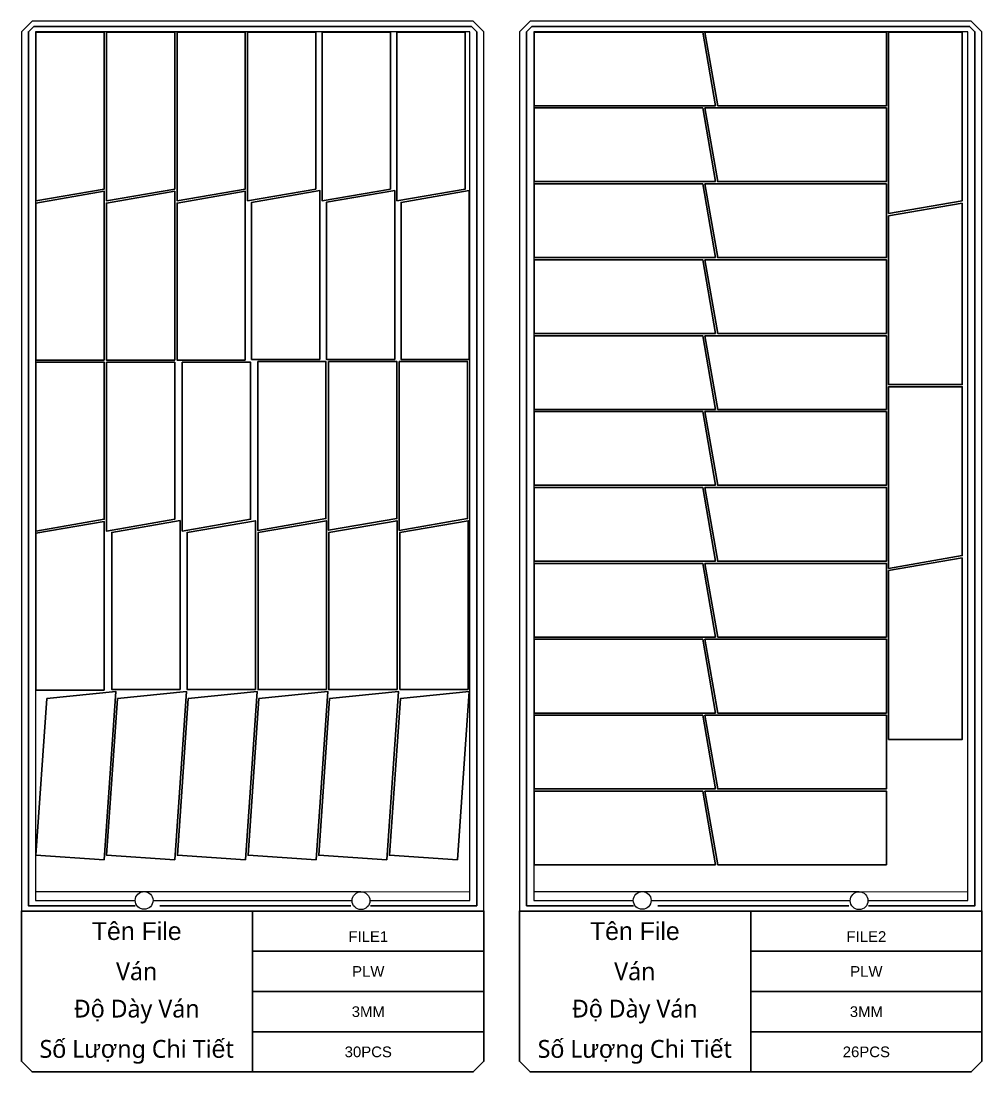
# Model space of a CAD drawing. Header units: millimetres. Extents: x -10628 to 24720, y -21829 to 4032.
# Drawn here: x 6648 to 9349, y -5048 to -2096 of the extents above; entities that cross this region are included whole.
import ezdxf
from ezdxf.enums import TextEntityAlignment as Align
from ezdxf.lldxf.tags import DXFTag

# ---------------------------------------------------------------- set-up
doc = ezdxf.new("R2010")
doc.units = ezdxf.units.MM
doc.layers.add('layer chu', color=7, linetype='Continuous', lineweight=9)
doc.layers.add('layer khung van cnc', color=7, linetype='Continuous', lineweight=25, true_color=0xfbf59b)
doc.layers.add('layer mau', color=7, linetype='Continuous')
doc.styles.add('Text Dim', font='arial.ttf')
tags = doc.linetypes.add('DATTRANHVAKEPVAN', pattern='A,32.156035,-1.521322,["DAT TRÁNH VA CHẠM KẸP VÁN",Text Dim,S=2.23494,R=0,X=0,Y=-0.877209],-47.8264', length=81.503757).pattern_tags.tags
tags[6] = DXFTag(74, 10)
tags = doc.linetypes.add('KVVIENMAY', pattern='A,46.311228,-10.280676,["KV VIỀN MÁY",Text Dim,S=10.028098,R=0,X=0,Y=-4.346144],-100.988212', length=157.580116).pattern_tags.tags
tags[6] = DXFTag(74, 10)

# ---------------------------------------------------------------- blocks, each defined once
blk = doc.blocks.new('khung van cnc')
at = {"color": 2, "linetype": 'DATTRANHVAKEPVAN', "lineweight": 5}
for p, q in [((-1453, -44.4), (-1148, -44.4)), ((-1148, -44.4), (-538.7, -44.4)), ((-539.1, -45.3), (-233, -44.4))]:
    blk.add_line(p, q, dxfattribs=at)
at = {"color": 250, "lineweight": 5}
blk.add_line((-1494.1, -99.4), (-193, -99.4), dxfattribs=at)
at = {"lineweight": 5}
blk.add_lwpolyline([(-193, -99.4), (-193, 2370.6), (-223, 2400.6), (-1463, 2400.6), (-1493, 2370.6), (-1493, -99.4)], close=True, dxfattribs=at)
at = {"color": 1, "linetype": 'KVVIENMAY'}
for points in [[(-511.9, -84.4), (-213, -84.4), (-213, 2370.6), (-228, 2385.6), (-1458, 2385.6), (-1473, 2370.6), (-1473, -84.4), (-1172.8, -84.4)], [(-1104, -84.4), (-567.2, -84.4)]]:
    blk.add_lwpolyline(points, dxfattribs=at)
at = {"lineweight": 5}
for points in [[(-513.5, -69.4), (-233, -69.4), (-233, 2370.6), (-1453, 2370.6), (-1453, -69.4), (-1173, -69.4)], [(-1123, -69.4), (-563.5, -69.4)]]:
    blk.add_lwpolyline(points, dxfattribs=at)
blk.add_lwpolyline([(-843, -551.3), (-1463, -551.3), (-1493, -521.3), (-1493, -99.4), (-843, -99.4)], close=True)
for centre in [(-1148, -69.4), (-538.5, -70.2)]:
    blk.add_circle(centre, 25, dxfattribs=at)
at = {"layer": 'layer mau'}
for points in [[(-843, -99.4), (-193, -99.4), (-193, -212.4), (-843, -212.4)], [(-843, -212.4), (-193, -212.4), (-193, -325.3), (-843, -325.3)], [(-843, -325.3), (-193, -325.3), (-193, -438.3), (-843, -438.3)], [(-843, -438.3), (-193, -438.3), (-193, -521.2), (-223, -551.2), (-843, -551.2)]]:
    blk.add_lwpolyline(points, close=True, dxfattribs=at)
at = {"color": 254, "lineweight": 5, "char_height": 50, "width": 647.53, "attachment_point": 5}
for s, insert in [('{\\fArial|b0|i0|c163|p34;Tên File}', (-1168.8, -155.9)), ('{\\fYu Gothic UI Semilight|b0|i0|c128|p34;Ván}', (-1168.8, -268.9)), ('{\\fYu Gothic UI Semilight|b0|i0|c128|p34;Đ\\fArial|b0|i0|c163|p34;ộ\\fYu Gothic UI Semilight|b0|i0|c128|p34; Dày Ván}', (-1168.8, -381.8)), ('{\\fYu Gothic UI Semilight|b0|i0|c128|p34;S\\fArial|b0|i0|c163|p34;ố\\fYu Gothic UI Semilight|b0|i0|c128|p34; L\\fArial|b0|i0|c163|p34;ượ\\fYu Gothic UI Semilight|b0|i0|c128|p34;ng Chi Ti\\fArial|b0|i0|c163|p34;ế\\fYu Gothic UI Semilight|b0|i0|c128|p34;t}', (-1168.8, -494.8))]:
    blk.add_mtext(s, dxfattribs=dict(at, insert=insert))
at = {"layer": 'layer mau'}
for tag, p in [('ÁGF', (-518, -155.9)), ('TENFILE', (-518, -268.9)), ('TENFILE', (-518, -381.8)), ('TENFILE', (-518, -494.8))]:
    blk.add_attdef(tag, text='', height=30, dxfattribs=at).set_placement(p, align=Align.MIDDLE_CENTER)

msp = doc.modelspace()

# ---------------------------------------------------------------- linework, layer by layer
for points in [[(6690.006, -2127.183), (6882.006, -2127.183), (6882.006, -2568.183), (6690.006, -2601.198)], [(6888.206, -2127.183), (7080.206, -2127.183), (7080.206, -2568.183), (6888.206, -2601.198)], [(7086.406, -2127.183), (7278.406, -2127.183), (7278.406, -2568.183), (7086.406, -2601.198)], [(7284.606, -2127.183), (7476.606, -2127.183), (7476.606, -2568.183), (7284.606, -2601.198)], [(7494.337, -2127.183), (7686.337, -2127.183), (7686.337, -2568.183), (7494.337, -2601.198)], [(7704.585, -2127.183), (7896.585, -2127.183), (7896.585, -2568.183), (7704.585, -2601.198)], [(8599.916, -2334.183), (8090.006, -2334.183), (8090.006, -2127.183), (8564.021, -2127.183)], [(8570.314, -2127.183), (9080.224, -2127.183), (9080.224, -2334.183), (8606.209, -2334.183)], [(9086.424, -2637.093), (9086.424, -2127.183), (9293.424, -2127.183), (9293.424, -2601.198)], [(8599.916, -2547.383), (8090.006, -2547.383), (8090.006, -2340.383), (8564.021, -2340.383)], [(8570.314, -2340.383), (9080.224, -2340.383), (9080.224, -2547.383), (8606.209, -2547.383)], [(8599.916, -2760.583), (8090.006, -2760.583), (8090.006, -2553.583), (8564.021, -2553.583)], [(8570.314, -2553.583), (9080.224, -2553.583), (9080.224, -2760.583), (8606.209, -2760.583)], [(6882.006, -3048.489), (6690.006, -3048.489), (6690.006, -2607.489), (6882.006, -2574.474)], [(7080.206, -3048.489), (6888.206, -3048.489), (6888.206, -2607.489), (7080.206, -2574.474)], [(7278.406, -3048.489), (7086.406, -3048.489), (7086.406, -2607.489), (7278.406, -2574.474)], [(7488.137, -3046.506), (7296.137, -3046.506), (7296.137, -2605.506), (7488.137, -2572.491)], [(7698.385, -3046.418), (7506.385, -3046.418), (7506.385, -2605.418), (7698.385, -2572.402)], [(7908.006, -3046.525), (7716.006, -3046.525), (7716.006, -2605.525), (7908.006, -2572.51)], [(9293.424, -2607.491), (9293.424, -3117.401), (9086.424, -3117.401), (9086.424, -2643.385)], [(8599.916, -2973.783), (8090.006, -2973.783), (8090.006, -2766.783), (8564.021, -2766.783)], [(8570.314, -2766.783), (9080.224, -2766.783), (9080.224, -2973.783), (8606.209, -2973.783)], [(8599.916, -3186.983), (8090.006, -3186.983), (8090.006, -2979.983), (8564.021, -2979.983)], [(8570.314, -2979.983), (9080.224, -2979.983), (9080.224, -3186.983), (8606.209, -3186.983)], [(6690.006, -3054.689), (6882.006, -3054.689), (6882.006, -3495.689), (6690.006, -3528.705)], [(6888.206, -3054.689), (7080.206, -3054.689), (7080.206, -3495.689), (6888.206, -3528.705)], [(7101.384, -3054.689), (7293.384, -3054.689), (7293.384, -3495.689), (7101.384, -3528.705)], [(7313.173, -3052.706), (7505.173, -3052.706), (7505.173, -3493.706), (7313.173, -3526.722)], [(7512.376, -3052.618), (7704.376, -3052.618), (7704.376, -3493.618), (7512.376, -3526.633)], [(7711.06, -3052.725), (7903.06, -3052.725), (7903.06, -3493.725), (7711.06, -3526.741)], [(9086.424, -3633.511), (9086.424, -3123.601), (9293.424, -3123.601), (9293.424, -3597.616)], [(8599.916, -3400.183), (8090.006, -3400.183), (8090.006, -3193.183), (8564.021, -3193.183)], [(8570.314, -3193.183), (9080.224, -3193.183), (9080.224, -3400.183), (8606.209, -3400.183)], [(8599.916, -3613.383), (8090.006, -3613.383), (8090.006, -3406.383), (8564.021, -3406.383)], [(8570.314, -3406.383), (9080.224, -3406.383), (9080.224, -3613.383), (8606.209, -3613.383)], [(6882.006, -3975.996), (6690.006, -3975.996), (6690.006, -3534.996), (6882.006, -3501.98)], [(7095.184, -3973.42), (6903.184, -3973.42), (6903.184, -3532.42), (7095.184, -3499.405)], [(7306.973, -3973.659), (7114.973, -3973.659), (7114.973, -3532.659), (7306.973, -3499.643)], [(7506.176, -3973.84), (7314.176, -3973.84), (7314.176, -3532.84), (7506.176, -3499.825)], [(7704.86, -3973.841), (7512.86, -3973.841), (7512.86, -3532.841), (7704.86, -3499.825)], [(7905.063, -3973.687), (7713.063, -3973.687), (7713.063, -3532.687), (7905.063, -3499.672)], [(8599.916, -3826.583), (8090.006, -3826.583), (8090.006, -3619.583), (8564.021, -3619.583)], [(8570.314, -3619.583), (9080.224, -3619.583), (9080.224, -3826.583), (8606.209, -3826.583)], [(9293.424, -3603.909), (9293.424, -4113.819), (9086.424, -4113.819), (9086.424, -3639.804)], [(8599.916, -4039.783), (8090.006, -4039.783), (8090.006, -3832.783), (8564.021, -3832.783)], [(8570.314, -3832.783), (9080.224, -3832.783), (9080.224, -4039.783), (8606.209, -4039.783)], [(6881.553, -4452.503), (6690.02, -4439.129), (6720.737, -3999.2), (6914.571, -3979.639)], [(7080.236, -4452.503), (6888.702, -4439.129), (6919.42, -3999.2), (7113.253, -3979.639)], [(7278.919, -4452.503), (7087.385, -4439.129), (7118.102, -3999.2), (7311.936, -3979.639)], [(7477.601, -4452.503), (7286.067, -4439.129), (7316.785, -3999.2), (7510.618, -3979.639)], [(7676.29, -4452.503), (7484.756, -4439.129), (7515.474, -3999.2), (7709.307, -3979.639)], [(7874.973, -4452.503), (7683.439, -4439.129), (7714.157, -3999.2), (7907.99, -3979.639)], [(8599.916, -4252.983), (8090.006, -4252.983), (8090.006, -4045.983), (8564.021, -4045.983)], [(8570.314, -4045.983), (9080.224, -4045.983), (9080.224, -4252.983), (8606.209, -4252.983)], [(8599.916, -4466.183), (8090.006, -4466.183), (8090.006, -4259.183), (8564.021, -4259.183)], [(8570.314, -4259.183), (9080.224, -4259.183), (9080.224, -4466.183), (8606.209, -4466.183)]]:
    msp.add_lwpolyline(points, close=True)

# ---------------------------------------------------------------- block references
at = {"layer": 'layer khung van cnc'}
ref = msp.add_blockref('khung van cnc', (8142.01, -4496.743), dxfattribs=at)
ref.add_attrib('TENFILE', '30PCS', dxfattribs={"layer": 'layer chu', "lineweight": 5, "height": 30, "style": 'Text Dim'}).set_placement((7624.006, -4991.502), align=Align.MIDDLE_CENTER)
ref.add_attrib('TENFILE', '3MM', dxfattribs={"layer": 'layer chu', "height": 30, "style": 'Text Dim'}).set_placement((7624.006, -4878.554), align=Align.MIDDLE_CENTER)
ref.add_attrib('TENFILE', 'PLW', dxfattribs={"layer": 'layer chu', "height": 30, "style": 'Text Dim'}).set_placement((7624.006, -4765.605), align=Align.MIDDLE_CENTER)
ref.add_attrib('ÁGF', 'FILE1', dxfattribs={"layer": 'layer chu', "height": 30, "style": 'Text Dim'}).set_placement((7624.006, -4652.657), align=Align.TOP_CENTER)
ref = msp.add_blockref('khung van cnc', (9542.01, -4496.743), dxfattribs=at)
ref.add_attrib('TENFILE', '26PCS', dxfattribs={"layer": 'layer chu', "lineweight": 5, "height": 30, "style": 'Text Dim'}).set_placement((9024.006, -4991.502), align=Align.MIDDLE_CENTER)
ref.add_attrib('TENFILE', '3MM', dxfattribs={"layer": 'layer chu', "height": 30, "style": 'Text Dim'}).set_placement((9024.006, -4878.554), align=Align.MIDDLE_CENTER)
ref.add_attrib('TENFILE', 'PLW', dxfattribs={"layer": 'layer chu', "height": 30, "style": 'Text Dim'}).set_placement((9024.006, -4765.605), align=Align.MIDDLE_CENTER)
ref.add_attrib('ÁGF', 'FILE2', dxfattribs={"layer": 'layer chu', "height": 30, "style": 'Text Dim'}).set_placement((9024.006, -4652.657), align=Align.TOP_CENTER)

doc.saveas('drawing.dxf')
